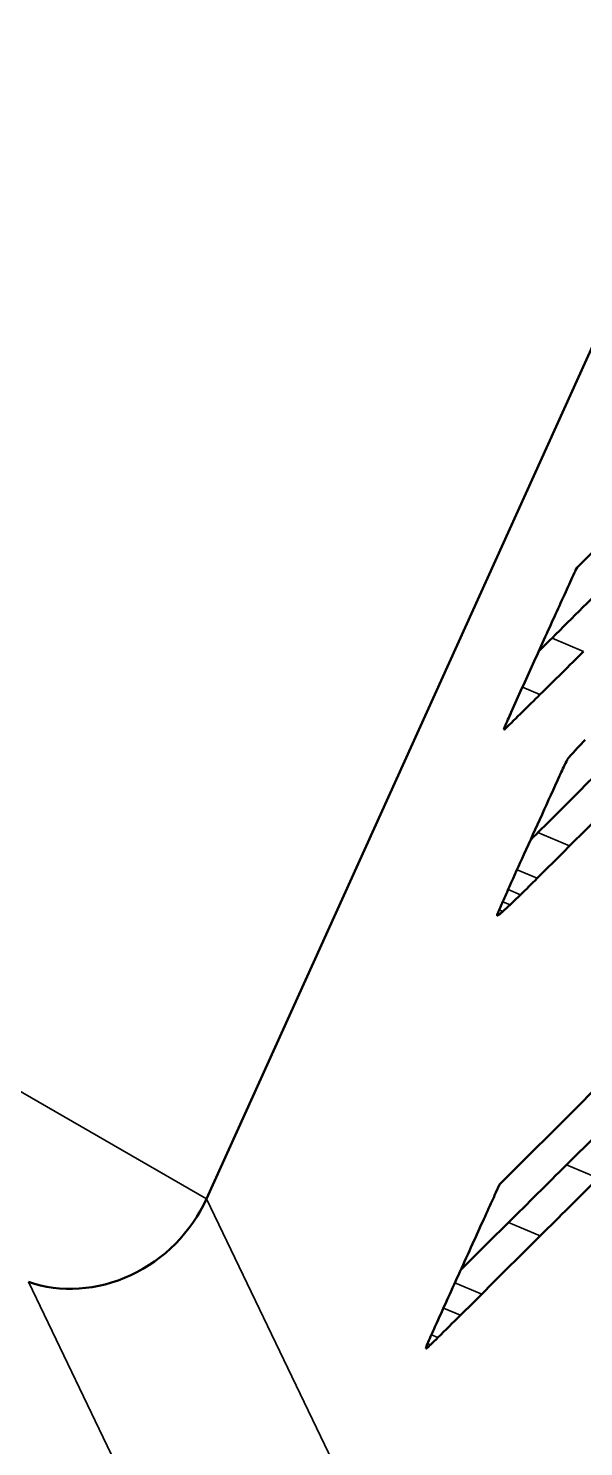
# Model space of a CAD drawing. Header units: inches. Extents: x -20.7 to 49, y -43 to 17.2.
# Drawn here: x 0.814 to 1.756, y -41.35 to -38.944 of the extents above; entities that cross this region are included whole.
import ezdxf

# ---------------------------------------------------------------- set-up
doc = ezdxf.new("R2010")
doc.units = ezdxf.units.IN
doc.header["$MEASUREMENT"] = 0
doc.layers.add('Visible (ANSI)', color=7, linetype='Continuous', lineweight=50)
doc.layers.add('Visible Narrow (ANSI)', color=7, linetype='Continuous', lineweight=35)

msp = doc.modelspace()

# ---------------------------------------------------------------- linework, layer by layer
at = {"layer": 'Visible (ANSI)'}
for p, q in [((1.116377282802846, -40.93009910607263), (2.466489739454992, -37.94588690633943)), ((1.744911478821222, -39.85868267186364), (1.838136887706004, -39.76541000806102)), ((1.742513315190505, -39.8636178950147), (1.744911478821222, -39.85868267186364)), ((1.613646137119778, -40.90587697781702), (1.754098199163762, -40.76518358300552)), ((1.607396653830057, -40.91928148345241), (1.613646137119778, -40.90587697781702))]:
    msp.add_line(p, q, dxfattribs=at)
for centre, major_axis, ratio, start_param, end_param in [((4.616786527669952, -46.79361402122965), (13.20237260197181, 31.04022692877641), 0.1607873032649861, 1.414583964630079, 1.415667556638221), ((1.743254837678378, -39.87371994731876), (0.0118236131569332, 0.02779861215661036), 0.1607873032649861, 1.268070425884596, 1.414583964630101), ((100.0833925370088, 239.1359530010594), (-124.2519587278386, -292.1299914441929), 0.1607873032649861, 0.3753628163651044, 0.3765388163313679), ((2.604116501735762, -41.99478690292973), (4.011333405881296, 9.431085075340224), 0.1607873032649861, 1.415667556638221, 1.419756899090848), ((3.330912660578337, -43.66385899822852), (7.266699434133734, 17.0848078795348), 0.1607873032649861, 1.419757734909544, 1.42237316578173), ((3.186980808176881, -43.34115020223727), (6.629814631015956, 15.58742181020719), 0.1607873032649862, 1.42237316578173, 1.427738158292994), ((27.05184162289066, 31.93950857050408), (-32.01538216913352, -75.27167712210951), 0.160787303264986, 0.3743868757160005, 0.3753611161783397), ((27.10547833295742, 31.91669521179153), (-32.01538216913352, -75.27167712210951), 0.160787303264986, 0.3721361696515633, 0.3753611161783397), ((225.7427482012699, 594.3966772831074), (-282.1570141334818, -663.3821065572093), 0.160787303264986, 0.3718402771488369, 0.3721361696515606), ((1.764448081611345, -40.30474110386806), (0.487516896194413, 1.146205727236271), 0.1607873032649861, 1.427738158292994, 1.463873383418578), ((1.711898287081537, -40.22453949853613), (0.2922736755155562, 0.6871674877556069), 0.1607873032649861, 1.463873383418578, 1.500860258495208), ((1.622580649308436, -40.13014518965861), (-0.001550215000161714, -0.003644725599262821), 0.160787303264986, 4.642452912083311, 6.142834538618421), ((1.626740522536033, -40.12095043771298), (-0.005538398616004103, -0.01302138297756517), 0.1607873032649861, 6.142834538619802, 6.655025584328012), ((1.255042467827191, -41.58609219067289), (0.6398786629988104, 1.504424962479749), 0.160787303264986, 0.3815151542308968, 0.439891453494301), ((1.725152407857844, -40.19832821575878), (0.007855618681754222, 0.01846942166373703), 0.1607873032649861, 0.4398914534938783, 0.590121126801467), ((1.733328203166586, -40.25710792177961), (0.08381749767385675, 0.1970641358819194), 0.1607873032649861, 1.282051967473794, 1.410576828343729), ((1.727476406106911, -40.19502413699747), (0.008437120493426323, 0.01983659624197162), 0.1607873032649861, 1.139171486755648, 1.282051967473794), ((1.727851175105195, -40.18945154829638), (0.003513511355904728, 0.008260650800586194), 0.1607873032649861, 0.5915671143925696, 1.140653756332815), ((-240.8467315487332, -729.559590126714), (307.1155265362291, 722.0623084280198), 0.1607873032748044, 0.377866641774748, 0.3782783428288379), ((2.306894884829722, -41.6901709145755), (2.768400998675813, 6.508814575943292), 0.160787303264986, 1.410576828343732, 1.420850296078632), ((-240.7930948578662, -729.5824034772602), (307.1155265545456, 722.0623084202292), 0.160787303264986, 0.3778666417788393, 0.378278342832929), ((2.11596991692509, -41.25608162600921), (1.917584386728123, 4.508451345346039), 0.1607873032649859, 1.420850296078633, 1.436280928847157), ((57.56858795428567, 118.5304677687658), (-70.77561544344708, -166.4012394302746), 0.160787303264986, 0.378042015868318, 0.3782931150150599), ((1.841514819569333, -40.71443463550688), (0.776415789896042, 1.825438732569849), 0.1607873032649861, 1.436280928847157, 1.466594481521867), ((57.62222466435244, 118.5076544100532), (-70.77561544344707, -166.4012394302747), 0.160787303264986, 0.3772131150413482, 0.3782931150150493), ((6.417499475163615, -26.92314528557407), (-5.996825683456358, -14.09919532486146), 0.160787303264986, 0.3706251009199768, 0.3772130949631611), ((1.951745777405026, -40.87836398664352), (1.181724721181537, 2.778364512098495), 0.1607873032649862, 1.466595475185622, 1.475691495288238), ((3.224930364257198, -35.95550857754922), (-1.981921876898193, -4.659715845683549), 0.160787303264986, 0.3580920704667179, 0.3706240294636167), ((1.610761225547342, -40.44624652588628), (0.001221846204375041, 0.002872694522361778), 0.160787303264986, 1.611864409909407, 2.634833301971675), ((1.627600997157962, -40.44882510370486), (0.04143465206132073, 0.09741741439006199), 0.1607873032649861, 1.531383582371792, 1.611864409906317), ((1.674605239516574, -40.28375476915958), (-0.070812031657996, -0.1664868579473068), 0.160787303264986, 0.2289255616715913, 0.2970714933764835), ((1.647282060079412, -40.46355988545761), (0.0996054273143912, 0.2341832911695494), 0.1607873032649861, 1.475691495288229, 1.531383582371763), ((1.820173293956655, -39.88861522480051), (-0.2429717308639744, -0.5712532050617136), 0.160787303264986, 0.2970714933764569, 0.3242841262945984), ((2.050993048465758, -39.25264093599431), (-0.5219323629490489, -1.227120266624752), 0.160787303264986, 0.3242841262946188, 0.3580907599682694), ((1.611863275207665, -40.44418620421857), (-0.002263681176056219, -0.005322162880684807), 0.1607873032649859, 5.776425955554652, 6.440297752402595), ((1.65466028375505, -40.33599652313168), (-0.04835461249009589, -0.1136870008138881), 0.160787303264986, 0.1571124452218209, 0.2289247463191035), ((-352.5251908192817, -1048.837568135221), (449.4704201120672, 1056.754286420254), 0.1607873032649861, 0.3797441405068867, 0.3803201405027048), ((124.0447066391563, 306.4953272888458), (-154.7180654214055, -363.7591518924739), 0.1607873032649861, 0.3770337995151927, 0.3774381639419584), ((2248.914310695351, 6340.874311531168), (-2842.438995817345, -6682.886032787495), 0.160787303264986, 0.3769858320521244, 0.37703379951519), ((2248.967947405417, 6340.851498172456), (-2842.438995817345, -6682.886032787495), 0.1607873032649861, 0.3769858320521244, 0.37703379951519), ((1.619205147841367, -40.96627321439902), (0.07281036176003713, 0.1711851513310805), 0.1607873032649861, 1.361664780057069, 1.418759042409068), ((0.9108079549281046, -40.85753851563559), (-0.1747716191339574, -0.1619914383201649), 0.894867361222473, 0.4397264443401934, 2.010522771135093), ((3.183843862281054, -44.59252481914735), (7.113892879690187, 16.72554289973687), 0.1607873032649861, 1.41875904240908, 1.420935056513637), ((2731.078563948294, 7710.118245548881), (-3452.291211013405, -8116.715521123208), 0.1607873032649861, 0.376951590253503, 0.3769843432554341), ((2.640123680844231, -43.35728833039851), (4.691887449023866, 11.03114232060284), 0.1607873032649861, 1.420934508373461, 1.424838507133821), ((2731.13220065836, 7710.095432190168), (-3452.291211013403, -8116.715521123209), 0.1607873032649861, 0.3769443432554418, 0.376984343255435), ((3.281075229383949, -44.76221863616679), (7.496045183066867, 17.62402490564503), 0.1607873032649861, 1.424839564794251, 1.427587564362011), ((5.414139741209349, -49.32146808705507), (16.71248901286059, 39.29289584103972), 0.1607873032649861, 1.427588703268769, 1.429836697948094), ((71.93591630710144, 158.6909971827497), (-88.98091361093113, -209.2038934275073), 0.1607873032649861, 0.3763790719952418, 0.3769430719916071), ((1.565029068310975, -41.26208777184461), (0.2482325236760447, 0.5836219063273899), 0.1607873032649861, 1.429836697948094, 1.47564301615458), ((49.37990479623043, 94.65926478667258), (-60.46701254951778, -142.1645826721995), 0.160787303264986, 0.3755017581741171, 0.3763777581602206), ((1.505544387981801, -41.18100706844515), (0.03677559843198894, 0.08646346798302), 0.1607873032649861, 1.475643016154592, 1.624913814400665), ((2.431866207089382, -38.5470136538309), (-1.165655143185658, -2.740583170616945), 0.160787303264986, 0.3605562983078254, 0.3755002287805622), ((1.490411354990126, -41.17983666133539), (-0.001710221266663287, -0.004020917892267287), 0.160787303264986, 4.766506467991885, 6.142832525449748), ((1.495536933423233, -41.16850737837854), (-0.006624250506977729, -0.01557433994393865), 0.1607873032649859, 6.142832525447602, 6.61523618346745), ((1.761119026685961, -40.43357042745836), (-0.3296598177059757, -0.775066411121003), 0.1607873032649861, 0.3320508762882675, 0.3605543936415128)]:
    msp.add_ellipse(centre, major_axis=major_axis, ratio=ratio, start_param=start_param, end_param=end_param, dxfattribs=at)
at = {"layer": 'Visible Narrow (ANSI)'}
for p, q in [((1.116377282802846, -40.93009910607263), (-0.9715364411731812, -39.72464155549036)), ((1.75612172902995, -40.001392143766), (1.702485018963187, -39.97857878505344)), ((1.682088959808913, -40.07456608716311), (1.652363989395405, -40.06192313400809)), ((1.622341311851347, -40.13340549059565), (1.621003824034055, -40.13283661548546)), ((1.732328974962747, -40.33138226106963), (1.678692264895983, -40.30856890235707)), ((1.67727789336985, -40.38624276111851), (1.643168743753457, -40.37173508037877)), ((1.648944495396008, -40.41425733137486), (1.628130976901298, -40.40540469550477)), ((1.614730775707931, -40.44628196950647), (1.610886940740618, -40.44464706710787)), ((1.619131753250832, -40.4425420372729), (1.612907332327594, -40.4398945977278)), ((1.631320971088872, -40.43133501515906), (1.618949383388329, -40.42607299465659)), ((1.609761369694408, -40.44949976455544), (1.609493580953504, -40.44938586568659)), ((1.611715354901607, -40.44848188053701), (1.609713311810476, -40.4476303494282)), ((1.780690986272116, -40.89518779229669), (1.727054276205354, -40.87237443358413)), ((1.946961377463195, -42.65952910572965), (1.116377282802846, -40.93009910607263)), ((1.682574498426088, -40.99281691877093), (1.628937788359323, -40.97000356005837)), ((0.814371350881523, -41.07069652990226), (1.627000420757247, -42.76274084073289)), ((1.5832057529926, -41.09168292360883), (1.537861538835998, -41.07239662096636)), ((1.547105221986592, -41.12757861020099), (1.51840370481193, -41.11537096349624)), ((1.509032355015826, -41.16537969438424), (1.497969739621156, -41.16067442045928)), ((1.490090838644279, -41.18357818470473), (1.48864155767837, -41.18296176049621)), ((1.496621243526177, -41.1775009736001), (1.491538055332932, -41.17533893578102))]:
    msp.add_line(p, q, dxfattribs=at)

doc.saveas('drawing.dxf')
